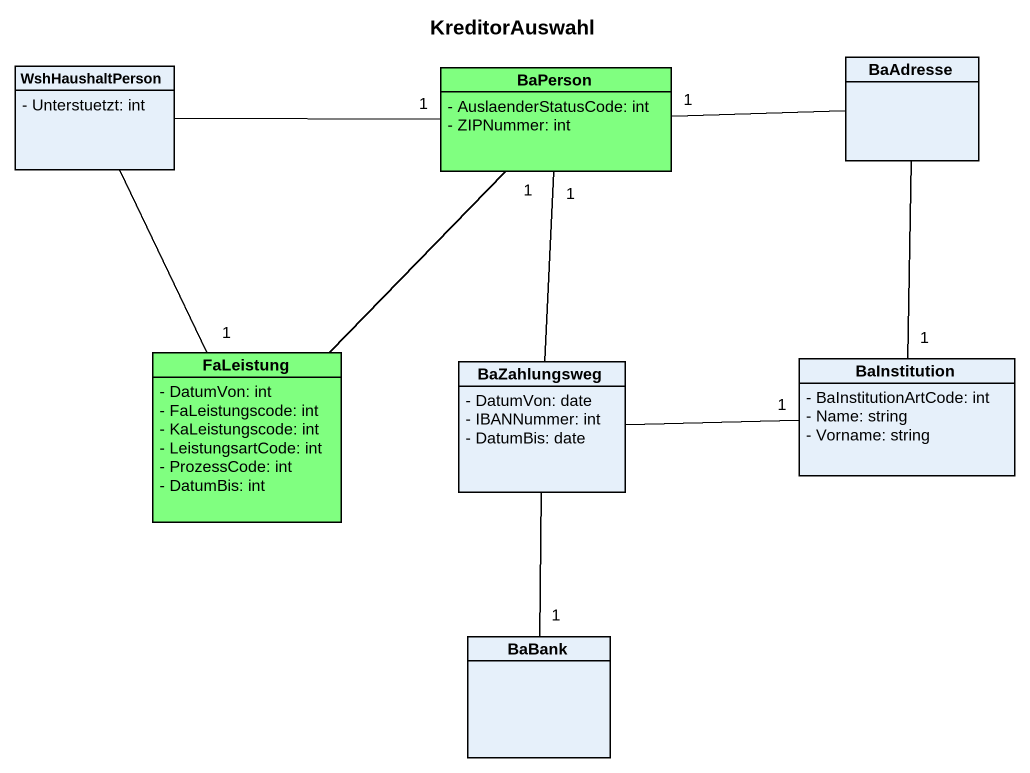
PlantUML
@startuml
title KreditorAuswahl
hide circle
hide empty members
skinparam classAttributeIconSize 0
class WshHaushaltPerson {
  - Unterstuetzt: int
}
class BaPerson #80FF80 {
  - AuslaenderStatusCode: int
  - ZIPNummer: int
}
class BaAdresse
class FaLeistung #80FF80 {
  - DatumVon: int
  - FaLeistungscode: int
  - KaLeistungscode: int
  - LeistungsartCode: int
  - ProzessCode: int
  - DatumBis: int
}
class BaZahlungsweg {
  - DatumVon: date
  - IBANNummer: int
  - DatumBis: date
}
class BaInstitution {
  - BaInstitutionArtCode: int
  - Name: string
  - Vorname: string
}
class BaBank
WshHaushaltPerson -right- "1" BaPerson
WshHaushaltPerson -- "1" FaLeistung
BaAdresse -left- "1" BaPerson
BaAdresse -- "1" BaInstitution
FaLeistung -up- "1" BaPerson
BaZahlungsweg -up- "1" BaPerson
BaZahlungsweg -right- "1" BaInstitution
BaZahlungsweg -- "1" BaBank
@enduml
